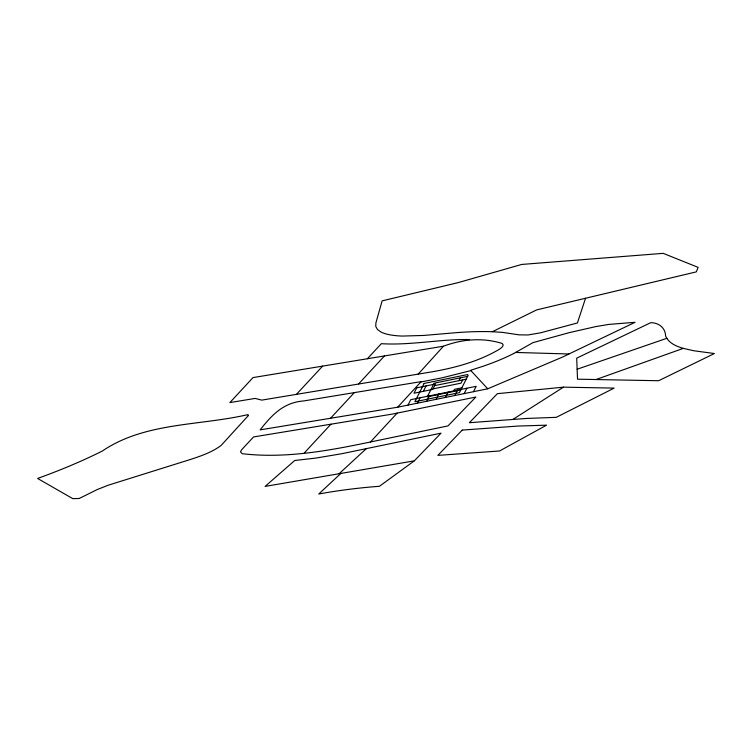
<?xml version="1.0" encoding="UTF-8"?>
<svg xmlns="http://www.w3.org/2000/svg" width="752" height="752" viewBox="0 0 752 752"><rect width="100%" height="100%" fill="white"/><g stroke="black" fill="none" stroke-linecap="round" stroke-linejoin="round"><path stroke-width="1.13" d="M585.545 298.253L577.404 322.965L540.425 332.845L528.073 334.96L519.021 334.847L502.599 332.393L492.353 331.726A191.393 45.656 -14.4 0 0 455.693 332.713L423.724 335.448L402.245 336.069A105.449 25.154 -14.4 0 1 381.02 332.046L377.429 329.47L375.737 326.359L375.944 322.74L382.138 300.866L457.996 282.667L521.719 264.441L663.198 253.349L698.119 267.364L696.324 271.867L536.618 309.909L492.353 331.726M408.035 405.093L410.752 399.697L476.185 386.321L473.469 391.707M417.379 403.175L420.095 397.789M423.357 391.313L426.074 385.926M426.732 401.267L429.448 395.872M436.075 399.359L438.792 393.963M445.428 397.441L448.145 392.055M453.418 391.519L454.528 389.31L461.86 387.816M458.88 380.691L460.299 377.861M454.772 395.533L457.489 390.138M462.649 379.92L461.014 383.153L432.973 388.887M464.125 393.625L466.842 388.229M418.225 374.101L443.445 346.221C462.339 339.049 482.85 337.404 502.251 343.485L503.116 344.858A26.217 6.251 -14.4 0 1 496.621 350.846C476.937 361.862 454.819 367.803 432.738 371.704L261.79 400.12L255.135 398.419L229.877 402.583L253.01 377.589L443.445 346.221M397.658 407.208L421.186 381.612L303.893 400.919C283.786 402.423 272.243 414.484 260.136 429.871L397.658 407.208L487.738 388.793L562.139 357.247L635.064 322.307L609.026 324.394L596.073 326.537L569.189 332.657L532.961 342.639L513.654 353.543M358.629 383.905L384.479 355.931M296.673 394.114L322.617 366.121M367.38 358.742L381.33 343.683C410.836 345.535 440.099 338.964 469.605 339.566M330.532 418.272L354.324 392.619M304.306 452.958L330.936 424.194M370.445 441.979L448.013 425.905L475.875 397.028L392.704 414.023L253.546 436.95L241.796 449.593L240.48 451.792L242.153 453.691C285.046 458.776 328.502 450.777 370.445 441.979L397.178 413.111M414.324 460.844L441.029 433.161L342.057 453.663L315.643 458.118L294.775 460.478L265.089 486.412L414.324 460.844L379.412 486.309A211.039 50.337 -14.4 0 0 329.404 492.137L318.763 494.008L340.844 473.422M339.143 473.713L366.299 448.643M512.977 419.362L563.492 387.158L614.158 388.107L556.273 417.332L526.391 418.46L469.361 422.718L497.382 393.672L563.492 387.158M596.026 379.534L683.305 348.373L693.786 350.752L714.4 353.525L658.639 380.728L577.527 379.187L576.699 358.159L650.706 322.693C658.611 322.617 665.398 327.693 665.623 336.069C668.688 343.109 676.349 346.381 683.305 348.373M577.113 369.241L666.911 338.287M470.874 370.595L442.514 377.739L420.857 381.969M467.631 376.367L434.12 383.219L427.239 396.877L460.75 390.025M434.6 385.644L466.212 379.187M515.646 352.453L568.944 353.985M487.738 388.793L470.592 370.294L483.602 366.083A88.99 21.225 -14.4 0 0 513.654 353.543M248.329 415.593L221.191 445.372C212.167 452.196 201.282 455.909 190.641 459.406L108.166 485.228L97.243 489.543L79.289 498.463L72.794 498.651L37.6 478.46C59.643 470.479 81.357 461.531 102.328 451.031C145.033 422.022 199.496 425.933 248 414.587L248.329 415.593M416.73 387.835L414.014 393.23L432.71 389.404L435.427 384.018L416.73 387.835M424.1 383.445L414.878 401.756L459.425 392.647L468.167 375.295L467.5 374.571L424.1 383.445M462.245 430.088L437.852 455.383L499.554 450.984L546.563 425.162L517.884 426.064L462.245 430.088"/></g></svg>
